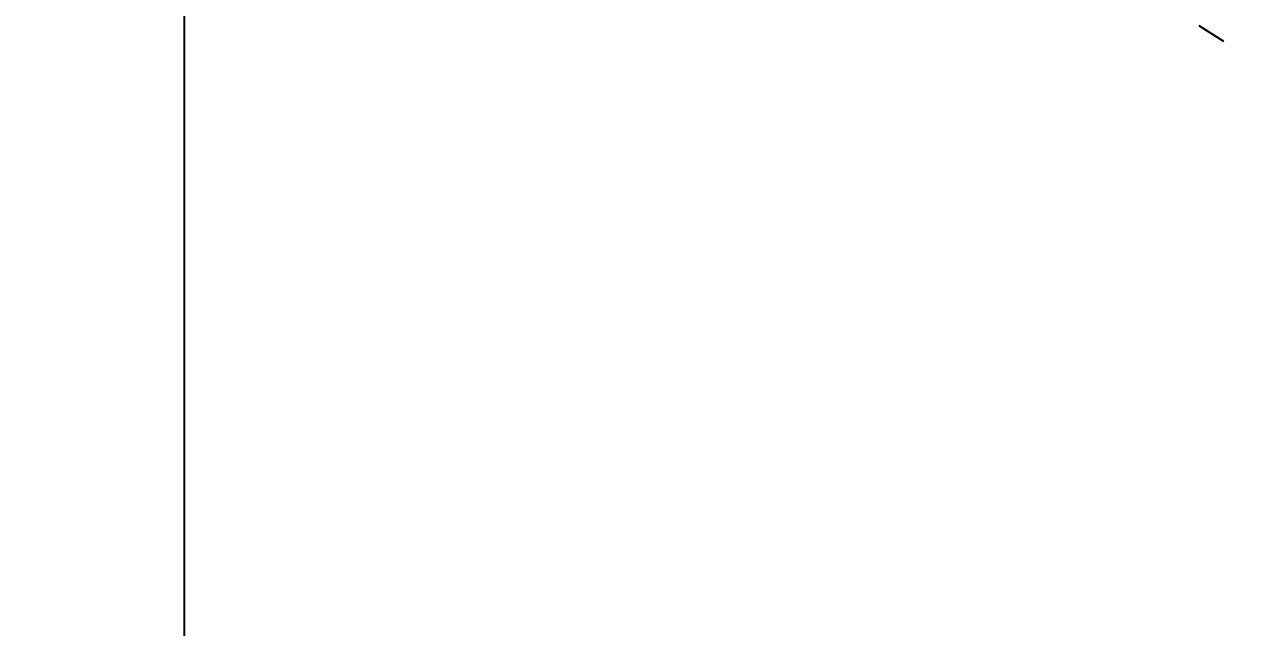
# Model space of a CAD drawing. Header units: millimetres. Extents: x -1 to 276, y -26 to 224.
# Drawn here: x 19.58 to 29.95, y 29.98 to 35.15 of the extents above; entities that cross this region are included whole.
import ezdxf

# ---------------------------------------------------------------- set-up
doc = ezdxf.new("R2010")
doc.units = ezdxf.units.MM
doc.linetypes.add('DASHED', pattern=[0.5, 0.25, -0.25])
doc.layers.add('DIMS', color=3, linetype='Continuous')
doc.layers.add('RINGS', color=1, linetype='DASHED')
doc.dimstyles.new('EZ_DIM', dxfattribs={"dimtxt": 2.5, "dimasz": 2.5, "dimexe": 1.25, "dimexo": 0.625, "dimtad": 1, "dimdec": 4, "dimzin": 0, "dimcen": 2.5, "dimazin": 3, "dimtfac": 1, "dimtmove": 0, "dimatfit": 3})

# ---------------------------------------------------------------- blocks, each defined once
blk = doc.blocks.new('_CLOSEDFILLED')
at = {"color": 0, "linetype": 'BYBLOCK'}
blk.add_solid([(-1, 0.164), (0, 0), (-1, -0.164)], dxfattribs=at)
blk = doc.blocks.new('*D4')
for p, q in [((20.94925, 40.55425), (20.94925, 39.92925)), ((20.94925, 39.92925), (20.94925, 2.46925))]:
    blk.add_line(p, q)
at = {"layer": 'Defpoints'}
for p in [(20.94925, 39.67925), (20.94925, 20.94925)]:
    blk.add_point(p, dxfattribs=at)
at = {"layer": 'DIMS', "xscale": 0.25, "yscale": 0.25, "rotation": 270}
for p in [(20.94925, 39.67925), (20.94925, 2.21925)]:
    blk.add_blockref('_CLOSEDFILLED', p, dxfattribs=at)
at = {"layer": 'DIMS', "insert": (20.94925, 44.55425), "char_height": 1, "attachment_point": 5, "rotation": 90}
blk.add_mtext('%%c37,4600', dxfattribs=at)

msp = doc.modelspace()

# ---------------------------------------------------------------- linework, layer by layer
at = {"layer": 'RINGS'}
msp.add_circle((20.94925, 20.94925), 16.63, dxfattribs=at)
at = {"layer": 'RINGS', "linetype": 'DASHED'}
msp.add_arc((20.94925, 20.94925), 18.73, 60, 30, dxfattribs=at)

# ---------------------------------------------------------------- dimensions: what is measured, and where the dimension line sits
at = {"layer": 'DIMS'}
dim = msp.add_diameter_dim_2p(p1=(20.94925, 2.21925), p2=(20.94925, 39.67925), dimstyle='EZ_DIM', dxfattribs=at)
dim.commit()
dim.dimension.update_dxf_attribs({"geometry": '*D4', "text_midpoint": (20.94925, 44.55425)})

doc.saveas('drawing.dxf')
